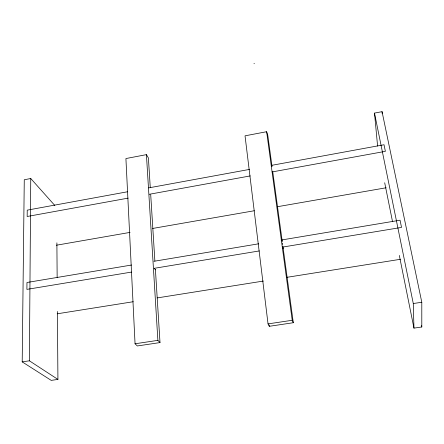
<?xml version="1.0" encoding="UTF-8"?>
<svg xmlns="http://www.w3.org/2000/svg" width="444" height="444" viewBox="0 0 444 444"><rect width="100%" height="100%" fill="white"/><g stroke="black" fill="none" stroke-linecap="round" stroke-linejoin="round"><path stroke-width="0.67" d="M57.925 379.415L29.382 360.806L30.753 178.516L24.27 179.753L22.2 361.877L51.227 380.38L57.925 379.415L57.409 311.477M253.962 63.714L254.401 63.62M150.277 187.712L148.407 157.986L146.415 154.64L125.913 158.547L135.054 343.773L137.346 345.954L160.007 342.579L155.4 269.297M271.989 166.206L267.782 135.315L266.628 131.713L245.033 135.831L268.037 323.892L269.303 326.301L293.301 322.727L282.928 246.525M377.594 146.054L374.497 113.103L382.051 111.666L421.794 302.259L421.8 326.989L413.958 328.122L399.328 255.444M127.517 191.769L27.228 210.151L27.167 216.494L128.15 198.124M148.662 187.89L249.628 169.386M271.462 165.379L384.027 144.75L385.381 151.343L272.117 171.939M149.301 194.278L250.283 175.913M56.321 245.238L130.075 232.39M152.608 228.46L254.362 210.734M277.578 206.688L386.158 187.768M131.529 265.035L26.967 282.495L26.901 289.383L131.496 272.083M153.951 261.294L258.708 243.8M281.152 240.054L400.05 220.202L401.531 227.411L282.584 247.086M154.057 268.348L259.335 250.932M57.193 313.803L133.239 301.726M157.22 297.918L263.409 281.052M286.707 277.356L400.433 259.29M135.054 343.773L157.881 340.359L160.007 342.579M268.037 323.892L292.23 320.274L293.301 322.727M22.2 361.877L29.382 360.806M413.958 328.122L413.286 303.53L421.794 302.259M30.753 178.516L54.767 205.422M154.401 268.492L155.433 269.835M282.65 247.075L283.2 248.546M281.679 239.965L282.234 241.453M271.539 165.368L271.917 166.506M421.523 325.635L421.8 326.989M374.497 113.103L413.286 303.53M384.693 182.762L392.49 221.478M272.738 171.7L282.179 241.037M282.462 243.096L282.645 244.466M266.628 131.713L292.23 320.274M269.131 324.93L269.303 326.301M382.051 111.666L382.212 113.731M150.71 194.627L154.878 261M146.415 154.64L157.881 340.359M56.888 242.846L57.148 277.506"/></g></svg>
